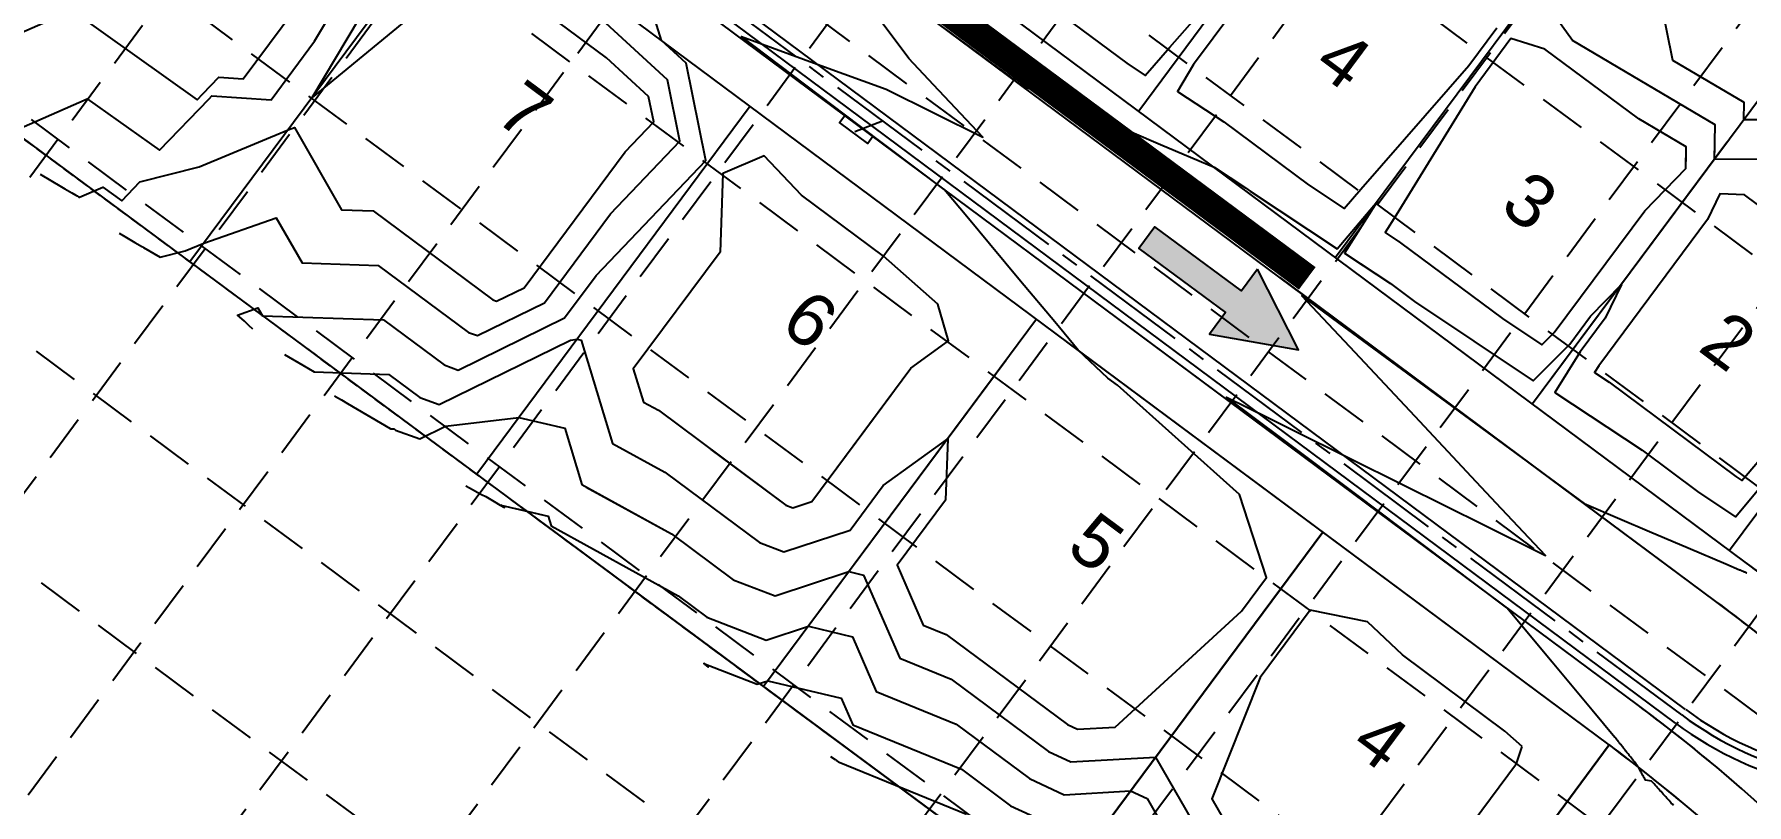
# Model space of a CAD drawing. Header units: feet. Extents: x 2260 to 6199, y 3666 to 7344.
# Drawn here: x 4394.9 to 4883.5, y 4406.5 to 4626.3 of the extents above; entities that cross this region are included whole.
import ezdxf
from ezdxf.enums import TextEntityAlignment as Align

# ---------------------------------------------------------------- set-up
doc = ezdxf.new("R2010")
doc.units = ezdxf.units.FT
doc.header["$LTSCALE"] = 40
doc.header["$MEASUREMENT"] = 0
for name, pattern in [('CENTER2', [1.125, 0.75, -0.125, 0.125, -0.125]), ('HIDDEN', [0.375, 0.25, -0.125]), ('TIGHT', [0.12, 0.08, -0.04])]:
    doc.linetypes.add(name, pattern=pattern)
doc.layers.get('0').update_dxf_attribs({"linetype": 'CONTINUOUS'})
for name, color, linetype in [('CL-STORM', 4, 'CENTER2'), ('CONTROL', 8, 'CONTINUOUS'), ('EOP-PROP', 4, 'CONTINUOUS'), ('EROSION BLANKETS', 84, 'CONTINUOUS'), ('ESMT-LINE', 6, 'TIGHT'), ('FLOW-ARROWS', 253, 'CONTINUOUS'), ('GRID', 254, 'HIDDEN'), ('INLET', 3, 'CONTINUOUS'), ('LOT-NOS', 4, 'CONTINUOUS'), ('lots-line', 4, 'CONTINUOUS'), ('PC', 43, 'CONTINUOUS'), ('POND', 5, 'CONTINUOUS'), ('ST-ROW', 2, 'CONTINUOUS'), ('STORM', 3, 'CONTINUOUS')]:
    doc.layers.add(name, color=color, linetype=linetype)
doc.styles.get("Standard").update_dxf_attribs({"font": 'ARIAL.TTF'})

# ---------------------------------------------------------------- blocks, each defined once
blk = doc.blocks.new('arrow')
blk.add_lwpolyline([(-67.01, -25.36), (-59.33, -25.42), (-59.57, -56.14), (-51.89, -56.2), (-51.65, -25.48), (-43.97, -25.54), (-55.3, -2.41), (-67.01, -25.36)], close=True)
at = {"color": 254}
for points in [[(-43.97, -25.54), (-67.01, -25.36), (-55.3, -2.41), (-67.01, -25.36)], [(-59.57, -56.14), (-51.89, -56.2), (-59.33, -25.42), (-51.65, -25.48)]]:
    blk.add_solid(points, dxfattribs=at)

msp = doc.modelspace()

# ---------------------------------------------------------------- hatches: boundary and pattern name
at = {"layer": 'POND'}
h = msp.add_hatch(dxfattribs=at)
h.set_pattern_fill('ANSI31', color=256, scale=60, style=0)
edge = h.paths.add_edge_path()
edge.add_line((4863.35, 6262.33), (4832.61, 6283.58))
edge.add_line((4832.61, 6283.58), (4828.95, 6094.85))
edge.add_line((4828.95, 6094.85), (4828.26, 6021.94))
edge.add_line((4828.26, 6021.94), (4847.63, 5898.39))
edge.add_line((4847.63, 5898.39), (4848.09, 5787.7))
edge.add_line((4848.09, 5787.7), (4853.68, 5749.38))
edge.add_line((4853.68, 5749.38), (4869.8, 5688.77))
edge.add_line((4869.8, 5688.77), (4874.38, 5637.74))
edge.add_line((4874.38, 5637.74), (4884.84, 5598.23))
edge.add_line((4884.84, 5598.23), (4879.89, 5563.29))
edge.add_line((4879.89, 5563.29), (4875.07, 5535.8))
edge.add_line((4875.07, 5535.8), (4886.83, 5492.93))
edge.add_line((4886.83, 5492.93), (4883.05, 5458.46))
edge.add_line((4883.05, 5458.46), (4889.3, 5416.55))
edge.add_line((4889.3, 5416.55), (4906.43, 5313.8))
edge.add_line((4906.43, 5313.8), (4892, 5244.12))
edge.add_line((4892, 5244.12), (4898.16, 5209.04))
edge.add_line((4898.16, 5209.04), (4893.39, 5196.19))
edge.add_line((4893.39, 5196.19), (4908.41, 5098.29))
edge.add_line((4908.41, 5098.29), (4924.31, 5022.58))
edge.add_line((4924.31, 5022.58), (4923.27, 4983.4))
edge.add_line((4923.27, 4983.4), (4937.52, 4964.85))
edge.add_line((4937.52, 4964.85), (4969.27, 4921.35))
edge.add_line((4969.27, 4921.35), (4967.62, 4860.73))
edge.add_line((4967.62, 4860.73), (4960.16, 4836.43))
edge.add_line((4960.16, 4836.43), (4955.17, 4822.59))
edge.add_line((4955.17, 4822.59), (4971.99, 4795.47))
edge.add_line((4971.99, 4795.47), (4979.84, 4773.67))
edge.add_line((4979.84, 4773.67), (4989.69, 4738.4))
edge.add_line((4989.69, 4738.4), (4988.66, 4699.21))
edge.add_line((4988.66, 4699.21), (4985.5, 4689.56))
edge.add_line((4985.5, 4689.56), (4978.63, 4658.69))
edge.add_line((4978.63, 4658.69), (4976.82, 4640.05))
edge.add_line((4976.82, 4640.05), (4998.82, 4615.76))
edge.add_line((4998.82, 4615.76), (5014.41, 4588.23))
edge.add_line((5014.41, 4588.23), (5041.93, 4510.34))
edge.add_line((5041.93, 4510.34), (5037.43, 4487.52))
edge.add_line((5037.43, 4487.52), (5039.13, 4428.44))
edge.add_line((5039.13, 4428.44), (5050.17, 4396.85))
edge.add_line((5050.17, 4396.85), (5077.99, 4337.7))
edge.add_line((5077.99, 4337.7), (5172.27, 4069.55))
edge.add_line((5172.27, 4069.55), (5191.8, 4095.13))
edge.add_line((5191.8, 4095.13), (5125.44, 4396.17))
edge.add_line((5125.44, 4396.17), (5117.34, 4487.53))
edge.add_line((5117.34, 4487.53), (5073.41, 4643.97))
edge.add_line((5073.41, 4643.97), (5064.9, 4695.71))
edge.add_line((5064.9, 4695.71), (5032.39, 4796.89))
edge.add_line((5032.39, 4796.89), (5027.79, 4859.49))
edge.add_line((5027.79, 4859.49), (5015.99, 4975.61))
edge.add_line((5015.99, 4975.61), (4999.41, 5007.17))
edge.add_line((4999.41, 5007.17), (4995.84, 5066.28))
edge.add_line((4995.84, 5066.28), (4938.69, 5327.03))
edge.add_line((4938.69, 5327.03), (4957.4, 5595.01))
edge.add_line((4957.4, 5595.01), (4940.45, 5946.72))
edge.add_line((4940.45, 5946.72), (4931.05, 6032.46))
edge.add_line((4931.05, 6032.46), (4906.39, 6095.71))
edge.add_line((4906.39, 6095.71), (4865.82, 6172.04))
edge.add_line((4865.82, 6172.04), (4864.54, 6247.04))

# ---------------------------------------------------------------- linework, layer by layer
at = {"layer": 'CL-STORM', "color": 7}
for p, q in [((4864.9, 4432.17), (3599.76, 5372.55)), ((4628.97, 4598.56), (4636.92, 4601.62))]:
    msp.add_line(p, q, dxfattribs=at)
msp.add_arc((4924.56, 4512.42), 100, 233.3765, 281.4581, dxfattribs=at)
at = {"layer": 'EOP-PROP', "color": 7}
for p, q in [((4852.61, 4434.83), (3786.89, 5226.97)), ((4874.68, 4464.52), (4419.78, 4802.65)), ((4874.68, 4464.52), (4750.33, 4556.95)), ((4852.61, 4434.83), (4706.23, 4543.63))]:
    msp.add_line(p, q, dxfattribs=at)
for radius, start in [(518.5, 20.2312), (518.5, 50.4222), (481.5, 17.5517), (481.5, 50.1982)]:
    msp.add_arc((4565.37, 4048.39), radius, start, 53.3765, dxfattribs=at)
at = {"layer": 'EROSION BLANKETS', "const_width": 8}
msp.add_lwpolyline([(4429.14, 4800.7), (4758.08, 4556.68)], dxfattribs=at)
at = {"layer": 'ESMT-LINE', "color": 7}
for p, q in [((4788.02, 4303.35), (3699.2, 5109.17)), ((4995.37, 4149.89), (4533.75, 4491.53))]:
    msp.add_line(p, q, dxfattribs=at)
at = {"layer": 'FLOW-ARROWS', "color": 7}
for points in [[(4494.46, 4632.72, 0, 1.67, 0), (4491.48, 4628.71, 0, 0, 0), (4483.18, 4617.57, 0, 0, 0)], [(4791.73, 4595.84, 0, 1.67, 0), (4794.79, 4599.78, 0, 0, 0), (4801.6, 4608.54, 0, 0, 0)], [(4887.59, 4605.16, 0, 1.67, 0), (4884.61, 4601.15, 0, 0, 0), (4877.99, 4592.26, 0, 0, 0)], [(4449.17, 4571.72, 0, 1.67, 0), (4452.16, 4575.73, 0, 0, 0), (4460.46, 4586.88, 0, 0, 0)], [(4564.03, 4556.41, 0, 1.67, 0), (4567.01, 4560.42, 0, 0, 0), (4575.31, 4571.57, 0, 0, 0)], [(4848.47, 4555.27, 0, 1.67, 0), (4851.54, 4559.21, 0, 0, 0), (4858.34, 4567.97, 0, 0, 0)], [(4848.47, 4555.27, 0, 1.67, 0), (4851.54, 4559.21, 0, 0, 0), (4858.34, 4567.97, 0, 0, 0)], [(4529.6, 4510, 0, 1.67, 0), (4532.59, 4514.01, 0, 0, 0), (4540.89, 4525.16, 0, 0, 0)], [(4648.32, 4498.78, 0, 1.67, 0), (4651.3, 4502.79, 0, 0, 0), (4659.6, 4513.93, 0, 0, 0)], [(4648.32, 4498.78, 0, 1.67, 0), (4651.3, 4502.79, 0, 0, 0), (4659.6, 4513.93, 0, 0, 0)], [(4611.89, 4448.29, 0, 1.67, 0), (4614.87, 4452.3, 0, 0, 0), (4623.17, 4463.45, 0, 0, 0)], [(4611.89, 4448.29, 0, 1.67, 0), (4614.87, 4452.3, 0, 0, 0), (4623.17, 4463.45, 0, 0, 0)], [(4728.45, 4434.69, 0, 1.67, 0), (4731.44, 4438.71, 0, 0, 0), (4739.74, 4449.85, 0, 0, 0)], [(4728.45, 4434.69, 0, 1.67, 0), (4731.44, 4438.71, 0, 0, 0), (4739.74, 4449.85, 0, 0, 0)]]:
    msp.add_lwpolyline(points, format="xyseb", dxfattribs=at)
at = {"layer": 'GRID', "linetype": 'HIDDEN', "ltscale": 1.35}
for p, q in [((2710.53, 6175.43), (5312.96, 4246.26)), ((2679.42, 6133.46), (5281.85, 4204.29)), ((2648.3, 6091.49), (5250.73, 4162.31)), ((2617.18, 6049.51), (5219.62, 4120.34)), ((2586.07, 6007.54), (5188.5, 4078.36)), ((2555.76, 5964.68), (5158.19, 4035.51)), ((2524.64, 5922.7), (5127.07, 3993.53)), ((5366.43, 5897.69), (4277.24, 4428.39)), ((2493.53, 5880.73), (5095.96, 3951.56)), ((5408.4, 5866.57), (4319.22, 4397.27)), ((5450.38, 5835.46), (4361.19, 4366.16)), ((5492.35, 5804.34), (4403.17, 4335.04)), ((5534.33, 5773.23), (4445.14, 4303.92)), ((5576.3, 5742.11), (4487.11, 4272.81)), ((5618.28, 5710.99), (4529.09, 4241.69)), ((5660.25, 5679.88), (4571.06, 4210.58)), ((5702.22, 5648.76), (4613.04, 4179.46)), ((5744.2, 5617.65), (4655.01, 4148.35))]:
    msp.add_line(p, q, dxfattribs=at)
at = {"layer": 'INLET', "color": 7}
msp.add_lwpolyline([(4634.18, 4597.18), (4632.69, 4595.18), (4624.66, 4601.14), (4626.15, 4603.15)], close=True, dxfattribs=at)
msp.add_lwpolyline([(4634.18, 4597.18), (4632.69, 4595.18), (4624.66, 4601.14), (4626.15, 4603.15)], close=True, dxfattribs=at)
at = {"layer": 'lots-line', "color": 7}
for p, q in [((4788.02, 4303.35), (3699.2, 5109.17)), ((4778.6, 4696.67), (4710, 4604.37)), ((4517.45, 4666.51), (4439.33, 4561.41)), ((4834.78, 4654.91), (4766.18, 4562.62)), ((4890.96, 4613.15), (4822.36, 4520.86)), ((4599.15, 4605.78), (4521.16, 4500.85)), ((4973, 4606.18), (4878.54, 4479.1)), ((4973, 4606.18), (4878.54, 4479.1)), ((4877.81, 4595.46), (4822.36, 4520.86)), ((4680.85, 4545.05), (4602.98, 4440.29)), ((4672.15, 4533.34), (4602.98, 4440.29)), ((4533.75, 4491.53), (4962.71, 4174.06)), ((4762.55, 4484.32), (4684.81, 4379.73)), ((4684.81, 4379.73), (4762.55, 4484.32)), ((4844.25, 4423.59), (4766.64, 4319.17)), ((4766.64, 4319.17), (4844.25, 4423.59))]:
    msp.add_line(p, q, dxfattribs=at)
at = {"layer": 'PC', "color": 43, "flags": 128}
for points, elevation in [([(4361.77, 4614.01), (4405.64, 4633.09), (4441.41, 4607.66), (4442.99, 4609.31), (4447.56, 4614.04), (4454.53, 4613.59), (4480.69, 4648.78), (4489.01, 4662.72), (4488.39, 4668.65), (4477.56, 4678.86), (4449.71, 4699.56), (4440.98, 4708.63), (4434.9, 4702.94), (4388.02, 4663.03), (4410.1, 4703.26), (4418.77, 4714.93), (4417.29, 4735.62), (4391.05, 4760.46)], 552), ([(4384.78, 4596.91), (4410.05, 4607.9), (4430.65, 4593.25), (4444.82, 4607.93), (4445.59, 4608.73), (4462.53, 4607.65), (4474.92, 4624.32), (4495.12, 4658.18)], 551), ([(4688.67, 4631.36), (4706.61, 4618.03), (4711.81, 4614.59), (4718.92, 4622.66), (4748.77, 4656.54)], 548), ([(4515.91, 4642.73), (4474.2, 4608.32), (4501.24, 4653.64)], 550), ([(4890.58, 4601.89), (4882.61, 4601.92), (4882.7, 4606.83), (4862.36, 4618.83), (4857.19, 4644.36)], 546), ([(4396.61, 4586.43), (4402.73, 4582.8), (4403.64, 4582.26), (4405.65, 4581.08), (4406.78, 4580.4), (4407.13, 4580.19), (4407.69, 4579.86), (4407.76, 4579.82), (4407.79, 4579.81), (4407.79, 4579.81), (4414.46, 4582.71), (4419.9, 4578.84), (4425.09, 4584.22), (4442, 4588.54), (4467.32, 4599.07), (4469.2, 4599.73), (4482.61, 4576.26), (4491.57, 4575.96), (4525.78, 4550.53), (4526.81, 4550.16), (4534.68, 4554.02), (4563.51, 4592.81), (4571.63, 4601.31), (4570.19, 4608.52), (4558.14, 4619.64), (4531.38, 4639.53)], 550), ([(4419.15, 4569.6), (4420.78, 4568.64), (4423.61, 4566.96), (4425.82, 4565.65), (4426.09, 4565.5), (4430.8, 4562.7), (4437.98, 4564.54), (4443.29, 4566.74), (4463.96, 4573.99), (4471.31, 4561.13), (4493.08, 4560.4), (4518.84, 4541.25), (4521.35, 4540.35), (4540.45, 4549.73), (4559.34, 4575.14), (4579.05, 4595.8), (4575.55, 4613.3), (4546.31, 4640.29)], 549), ([(4742.15, 4639.9), (4725.63, 4617.67), (4721.03, 4609.95), (4734.29, 4601.32), (4758.44, 4583.36), (4768.65, 4576.59), (4773.39, 4582.18), (4804.16, 4617.45), (4812.12, 4628.15)], 548), ([(4890.21, 4590.64), (4874.26, 4590.68), (4874.44, 4600.51), (4833.77, 4624.51), (4823.18, 4639.31)], 547), ([(4457.27, 4542.22), (4456.12, 4543.29), (4455.43, 4543.93), (4454.86, 4544.46), (4454.14, 4545.13), (4452.95, 4546.24), (4458.73, 4548.26), (4460.02, 4546), (4494.59, 4544.85), (4511.9, 4531.98), (4515.89, 4530.54), (4546.23, 4545.43), (4555.18, 4557.47), (4586.48, 4590.28), (4580.91, 4618.07), (4573.9, 4624.55), (4571.57, 4631.83)], 548), ([(4466.32, 4534.96), (4471.52, 4531.92), (4474.8, 4530), (4474.8, 4530), (4496.1, 4529.29), (4504.96, 4522.71), (4510.43, 4520.73), (4547.86, 4539.11), (4549.77, 4539.34), (4550.95, 4539.06), (4559.93, 4509.63), (4574.86, 4501.42), (4601.82, 4481.38), (4608.79, 4478.68), (4627.66, 4484.91), (4637.08, 4497.58), (4655.5, 4510.94), (4654.89, 4493.42), (4641.12, 4474.9), (4648.54, 4457.8), (4655.07, 4455.14), (4689.7, 4429.4), (4692.53, 4428.09), (4703.28, 4428.7), (4739.31, 4461.73), (4746.46, 4471.36), (4738.76, 4495.07), (4703.96, 4526.18), (4701.23, 4528.21), (4692.71, 4536.23), (4686.03, 4544.25), (4676.32, 4555.9), (4667.46, 4566.53), (4661.47, 4573.72), (4654.51, 4582.07), (4630.25, 4600.29), (4615.06, 4611.78), (4596.72, 4625.65), (4619.27, 4617.44), (4637.94, 4610.63), (4665.55, 4596.92), (4651.49, 4611.9), (4644.46, 4619.4), (4632.56, 4635.32)], 547), ([(4652.15, 4629.74), (4660.29, 4623.75), (4676.59, 4611.76), (4695.2, 4603.84), (4699.83, 4601.87), (4716.24, 4594.89), (4731.49, 4588.4), (4740.48, 4582.54), (4741.82, 4581.55), (4766.62, 4565.1), (4778.11, 4578.67), (4768.69, 4563.89), (4781.85, 4555.21), (4788.7, 4550.13), (4822.5, 4527.51), (4832.95, 4537.9), (4838.92, 4545.93), (4847.71, 4554.97), (4843.05, 4545.35), (4835.89, 4535.71), (4828.75, 4524.09), (4853.62, 4507.65), (4869.77, 4495.64), (4880.23, 4488.63), (4887.51, 4497.35)], 547), ([(4805.97, 4611.36), (4783.46, 4574.69), (4780.32, 4569.76), (4784.71, 4566.87), (4813.74, 4545.29), (4825.01, 4537.75), (4828.49, 4541.22), (4854.34, 4575.99), (4866.07, 4588.05), (4866.18, 4594.19), (4852.63, 4602.19), (4825.87, 4622.08), (4816.19, 4625.12), (4805.97, 4611.36)], 548), ([(4890.21, 4590.64), (4874.26, 4590.68), (4874.33, 4594.41)], 547), ([(4613.77, 4580.39), (4603.11, 4591.67), (4591.38, 4586.64), (4590.6, 4564.21), (4565.82, 4530.87), (4568.7, 4521.41), (4572.97, 4519.06), (4609.34, 4492.03), (4611.32, 4491.26), (4616.72, 4493.04), (4644.97, 4531.06), (4655.69, 4538.83), (4652.7, 4549.3), (4637.15, 4563.02), (4613.77, 4580.39)], 548), ([(4784.22, 4567.19), (4784.71, 4566.87), (4813.74, 4545.29), (4825.01, 4537.75), (4828.49, 4541.22), (4854.34, 4575.99), (4866.07, 4588.05), (4866.14, 4591.94)], 548), ([(4872.26, 4573.47), (4841.24, 4531.74), (4840.05, 4529.8), (4844.2, 4527.06), (4880.33, 4500.2), (4882.07, 4499.03), (4883.29, 4500.49), (4890.41, 4508.79), (4919.69, 4548.18), (4919.77, 4550.54), (4906.92, 4562.66), (4882.84, 4580.56), (4875.81, 4580.8), (4872.26, 4573.47)], 548), ([(4872.26, 4573.47), (4841.24, 4531.74), (4840.05, 4529.8), (4844.2, 4527.06), (4880.33, 4500.2), (4882.07, 4499.03), (4883.29, 4500.49), (4890.41, 4508.79), (4919.69, 4548.18), (4919.77, 4550.54), (4906.92, 4562.66), (4882.84, 4580.56), (4875.81, 4580.8), (4872.26, 4573.47)], 548), ([(4770.13, 4562.94), (4781.85, 4555.21), (4788.7, 4550.13), (4822.5, 4527.51), (4832.95, 4537.9), (4838.92, 4545.93), (4847.71, 4554.97), (4843.05, 4545.35), (4835.89, 4535.71), (4828.75, 4524.09), (4853.62, 4507.65), (4869.77, 4495.64), (4880.23, 4488.63), (4887.51, 4497.35)], 547), ([(4862.55, 4406.33), (4862.24, 4406.68), (4861.94, 4407.02), (4861.63, 4407.36), (4861.32, 4407.71), (4861.01, 4408.06), (4860.7, 4408.41), (4860.38, 4408.76), (4860.29, 4408.86), (4859.97, 4409.22), (4859.65, 4409.57), (4859.33, 4409.93), (4859, 4410.29), (4858.68, 4410.65), (4858.35, 4411.01), (4858.02, 4411.38), (4857.68, 4411.74), (4857.35, 4412.11), (4857.01, 4412.48), (4856.66, 4412.85), (4856.32, 4413.23), (4854.55, 4413.57), (4854.38, 4413.9), (4854.2, 4414.23), (4854.02, 4414.57), (4853.84, 4414.92), (4853.65, 4415.26), (4853.46, 4415.62), (4853.27, 4415.98), (4853.07, 4416.34), (4852.87, 4416.71), (4852.67, 4417.09), (4852.57, 4417.26), (4852.41, 4417.48), (4852.41, 4417.48), (4852.4, 4417.48), (4852.1, 4417.87), (4851.8, 4418.26), (4851.79, 4418.27), (4851.79, 4418.28), (4851.49, 4418.67), (4851.19, 4419.05), (4851.18, 4419.06), (4851.16, 4419.08), (4850.87, 4419.46), (4850.85, 4419.48), (4850.56, 4419.85), (4850.27, 4420.22), (4850.25, 4420.25), (4849.96, 4420.61), (4849.94, 4420.65), (4849.91, 4420.68), (4849.63, 4421.04), (4849.35, 4421.4), (4849.32, 4421.44), (4849.29, 4421.47), (4849.01, 4421.83), (4848.73, 4422.18), (4848.69, 4422.22), (4848.66, 4422.27), (4848.38, 4422.62), (4848.34, 4422.67), (4848.07, 4423.01), (4848.02, 4423.06), (4847.75, 4423.4), (4847.49, 4423.74), (4847.44, 4423.8), (4847.39, 4423.86), (4847.12, 4424.19), (4846.86, 4424.52), (4846.81, 4424.58), (4846.55, 4424.91), (4846.49, 4424.98), (4846.44, 4425.05), (4846.18, 4425.37), (4845.93, 4425.68), (4845.86, 4425.75), (4845.86, 4425.76), (4839.38, 4433.54), (4827.98, 4447.22), (4815.03, 4462.76), (4798.86, 4474.9), (4790.77, 4480.98), (4772.2, 4494.92), (4750.79, 4511.01), (4735.07, 4522.81), (4747, 4516.89), (4752.96, 4513.93), (4770.85, 4505.04), (4798.46, 4491.32), (4807.66, 4486.75), (4826.07, 4477.61), (4812, 4492.59), (4804.97, 4500.09), (4788.83, 4517.29), (4770.21, 4537.14), (4765.66, 4541.99), (4756.55, 4551.71), (4767.1, 4543.94), (4772.38, 4540.06), (4788.22, 4528.41), (4812.66, 4510.43), (4837.1, 4492.45), (4847.24, 4488.14), (4855.71, 4484.53), (4866.72, 4479.85), (4877.52, 4475.25), (4881.42, 4473.59), (4881.42, 4473.59), (4881.44, 4473.58), (4881.47, 4473.57), (4881.57, 4473.53), (4881.68, 4473.48), (4881.7, 4473.47), (4881.81, 4473.42), (4881.83, 4473.41), (4881.85, 4473.4), (4881.96, 4473.35), (4882.07, 4473.31), (4882.09, 4473.3), (4882.11, 4473.29), (4882.22, 4473.24), (4882.33, 4473.19), (4882.35, 4473.18), (4882.46, 4473.13), (4882.48, 4473.12), (4882.59, 4473.08), (4882.61, 4473.07), (4882.72, 4473.02), (4882.74, 4473.01), (4882.76, 4473), (4882.87, 4472.95), (4882.89, 4472.94), (4883, 4472.89), (4883.1, 4472.85), (4883.13, 4472.84), (4883.15, 4472.83), (4883.26, 4472.78), (4883.36, 4472.73), (4883.38, 4472.72), (4883.49, 4472.67)], 546), ([(4862.55, 4406.33), (4862.24, 4406.68), (4861.94, 4407.02), (4861.63, 4407.36), (4861.32, 4407.71), (4861.01, 4408.06), (4860.7, 4408.41), (4860.38, 4408.76), (4860.29, 4408.86), (4859.97, 4409.22), (4859.65, 4409.57), (4859.33, 4409.93), (4859, 4410.29), (4858.68, 4410.65), (4858.35, 4411.01), (4858.02, 4411.38), (4857.68, 4411.74), (4857.35, 4412.11), (4857.01, 4412.48), (4856.66, 4412.85), (4856.32, 4413.23), (4854.55, 4413.57), (4854.38, 4413.9), (4854.2, 4414.23), (4854.02, 4414.57), (4853.84, 4414.92), (4853.65, 4415.26), (4853.46, 4415.62), (4853.27, 4415.98), (4853.07, 4416.34), (4852.87, 4416.71), (4852.67, 4417.09), (4852.57, 4417.26), (4852.41, 4417.48), (4852.41, 4417.48), (4852.4, 4417.48), (4852.1, 4417.87), (4851.8, 4418.26), (4851.79, 4418.27), (4851.79, 4418.28), (4851.49, 4418.67), (4851.19, 4419.05), (4851.18, 4419.06), (4851.16, 4419.08), (4850.87, 4419.46), (4850.85, 4419.48), (4850.56, 4419.85), (4850.27, 4420.22), (4850.25, 4420.25), (4849.96, 4420.61), (4849.94, 4420.65), (4849.91, 4420.68), (4849.63, 4421.04), (4849.35, 4421.4), (4849.32, 4421.44), (4849.29, 4421.47), (4849.01, 4421.83), (4848.73, 4422.18), (4848.69, 4422.22), (4848.66, 4422.27), (4848.38, 4422.62), (4848.34, 4422.67), (4848.07, 4423.01), (4848.02, 4423.06), (4847.75, 4423.4), (4847.49, 4423.74), (4847.44, 4423.8), (4847.39, 4423.86), (4847.12, 4424.19), (4846.86, 4424.52), (4846.81, 4424.58), (4846.55, 4424.91), (4846.49, 4424.98), (4846.44, 4425.05), (4846.18, 4425.37), (4845.93, 4425.68), (4845.86, 4425.75), (4845.86, 4425.76), (4839.38, 4433.54), (4827.98, 4447.22), (4815.03, 4462.76), (4798.86, 4474.9), (4790.77, 4480.98), (4772.2, 4494.92), (4750.79, 4511.01), (4735.07, 4522.81), (4747, 4516.89), (4752.96, 4513.93), (4770.85, 4505.04), (4798.46, 4491.32), (4807.66, 4486.75), (4826.07, 4477.61), (4812, 4492.59), (4804.97, 4500.09), (4788.83, 4517.29), (4770.21, 4537.14), (4765.66, 4541.99), (4756.55, 4551.71), (4767.1, 4543.94), (4772.38, 4540.06), (4788.22, 4528.41), (4812.66, 4510.43), (4837.1, 4492.45), (4847.24, 4488.14), (4855.71, 4484.53), (4866.72, 4479.85), (4877.52, 4475.25), (4881.42, 4473.59), (4881.42, 4473.59), (4881.44, 4473.58), (4881.47, 4473.57), (4881.57, 4473.53), (4881.68, 4473.48), (4881.7, 4473.47), (4881.81, 4473.42), (4881.83, 4473.41), (4881.85, 4473.4), (4881.96, 4473.35), (4882.07, 4473.31), (4882.09, 4473.3), (4882.11, 4473.29), (4882.22, 4473.24), (4882.33, 4473.19), (4882.35, 4473.18), (4882.46, 4473.13), (4882.48, 4473.12), (4882.59, 4473.08), (4882.61, 4473.07), (4882.72, 4473.02), (4882.74, 4473.01), (4882.76, 4473), (4882.87, 4472.95), (4882.89, 4472.94), (4883, 4472.89), (4883.1, 4472.85), (4883.13, 4472.84), (4883.15, 4472.83), (4883.26, 4472.78), (4883.36, 4472.73), (4883.38, 4472.72), (4883.49, 4472.67)], 546), ([(4571.9, 4503.05), (4574.86, 4501.42), (4601.82, 4481.38), (4608.79, 4478.68), (4627.66, 4484.91), (4637.08, 4497.58), (4655.5, 4510.94), (4654.89, 4493.42), (4641.12, 4474.9), (4648.54, 4457.8), (4655.07, 4455.14), (4689.7, 4429.4), (4692.53, 4428.09), (4703.28, 4428.7), (4739.31, 4461.73), (4746.46, 4471.36), (4738.76, 4495.07), (4703.96, 4526.18), (4701.23, 4528.21), (4692.71, 4536.23), (4690.5, 4538.88)], 547), ([(4480.62, 4523.14), (4480.74, 4523.06), (4480.86, 4523), (4482.53, 4522.02), (4484.3, 4520.98), (4496.49, 4513.85), (4496.64, 4513.76), (4497.61, 4513.73), (4498.02, 4513.43), (4504.97, 4510.93), (4512.26, 4514.5), (4533.18, 4517.03), (4546.24, 4513.96), (4551.16, 4497.85), (4576.76, 4483.78), (4594.31, 4470.73), (4606.25, 4466.09), (4627.34, 4473.06), (4631.53, 4472.05), (4641.83, 4448.32), (4656.52, 4442.32), (4684.27, 4421.69), (4690.65, 4418.74), (4714.83, 4420.11), (4728.84, 4395.65)], 546), ([(4587.97, 4507.91), (4609.34, 4492.03), (4611.32, 4491.26), (4616.72, 4493.04), (4639.29, 4523.41)], 548), ([(4518.06, 4497.48), (4519.12, 4496.91), (4522.34, 4495.15), (4522.48, 4495.08), (4523.79, 4494.46), (4526.11, 4493.04), (4527.88, 4492.04), (4529.07, 4491.35), (4528.07, 4492.03), (4541.53, 4488.87), (4542.38, 4486.07), (4578.65, 4466.14), (4586.8, 4460.08), (4603.71, 4453.51), (4615.77, 4457.49), (4628.32, 4454.47), (4635.11, 4438.83), (4657.96, 4429.5), (4678.84, 4413.99), (4688.76, 4409.39), (4707.66, 4410.47), (4712.4, 4408.34), (4723.63, 4388.73)], 545), ([(4552.4, 4497.16), (4576.76, 4483.78), (4594.31, 4470.73), (4606.25, 4466.09), (4627.34, 4473.06), (4631.53, 4472.05), (4641.83, 4448.32), (4656.52, 4442.32), (4684.27, 4421.69), (4690.65, 4418.74), (4714.83, 4420.11), (4728.84, 4395.65)], 546), ([(4532.19, 4491.06), (4541.53, 4488.87), (4542.38, 4486.07), (4578.65, 4466.14), (4586.8, 4460.08), (4603.71, 4453.51), (4615.77, 4457.49), (4628.32, 4454.47), (4635.11, 4438.83), (4657.96, 4429.5), (4678.84, 4413.99), (4688.76, 4409.39), (4707.66, 4410.47), (4712.4, 4408.34), (4723.63, 4388.73)], 545), ([(4819.43, 4423.13), (4814.49, 4427.54), (4785.23, 4449.29), (4775.22, 4458.69), (4758.94, 4462.09), (4744.62, 4442.83), (4730.82, 4408.23), (4734.05, 4402.58), (4735.9, 4401.62), (4774.37, 4373.02), (4775.28, 4372.53), (4778.65, 4371.51), (4792.72, 4384.65), (4817.77, 4418.35), (4819.43, 4423.13)], 547), ([(4819.43, 4423.13), (4814.49, 4427.54), (4785.23, 4449.29), (4775.22, 4458.69), (4758.94, 4462.09), (4744.62, 4442.83), (4730.82, 4408.23), (4734.05, 4402.58), (4735.9, 4401.62), (4774.37, 4373.02), (4775.28, 4372.53), (4778.65, 4371.51), (4792.72, 4384.65), (4817.77, 4418.35), (4819.43, 4423.13)], 547), ([(4587.33, 4445.75), (4587.23, 4445.83), (4586.83, 4446.15), (4586.31, 4446.56), (4586.14, 4446.7), (4585.97, 4446.84), (4601.17, 4440.92), (4604.2, 4441.92), (4625.12, 4436.9), (4628.4, 4429.34), (4659.41, 4416.69), (4673.41, 4406.28)], 544), ([(4587.33, 4445.75), (4587.23, 4445.83), (4586.83, 4446.15), (4586.31, 4446.56), (4586.14, 4446.7), (4585.97, 4446.84), (4601.17, 4440.92), (4604.2, 4441.92), (4625.12, 4436.9), (4628.4, 4429.34), (4659.41, 4416.69), (4673.41, 4406.28), (4686.88, 4400.04), (4700.49, 4400.82), (4709.96, 4396.56), (4718.42, 4381.8), (4738.77, 4371.16), (4760.65, 4354.89), (4770.62, 4349.43), (4785.74, 4344.87), (4790.96, 4341.44), (4802.32, 4324.17), (4803.12, 4323.64)], 544), ([(4622.08, 4420.28), (4623.42, 4419.41), (4623.69, 4419.24), (4623.85, 4419.14), (4623.9, 4419.11), (4623.95, 4419.08), (4624.03, 4419.02), (4624.05, 4419.01), (4624.06, 4419), (4624.16, 4418.94), (4624.2, 4418.91), (4624.26, 4418.87), (4624.35, 4418.82), (4624.55, 4418.68), (4660.85, 4403.87)], 543), ([(4622.08, 4420.28), (4623.42, 4419.41), (4623.69, 4419.24), (4623.85, 4419.14), (4623.9, 4419.11), (4623.95, 4419.08), (4624.03, 4419.02), (4624.05, 4419.01), (4624.06, 4419), (4624.16, 4418.94), (4624.2, 4418.91), (4624.26, 4418.87), (4624.35, 4418.82), (4624.55, 4418.68), (4660.85, 4403.87)], 543)]:
    msp.add_lwpolyline(points, dxfattribs=dict(at, elevation=elevation))
at = {"layer": 'ST-ROW', "color": 7}
for p, q in [((4844.25, 4423.59), (3778.54, 5215.74)), ((4883.03, 4475.76), (4423.32, 4817.46)), ((4883.03, 4475.76), (4767.01, 4561.99)), ((4844.25, 4423.59), (4689.54, 4538.59))]:
    msp.add_line(p, q, dxfattribs=at)
for radius, start in [(532.5, 33.9933), (532.5, 50.4989), (467.5, 17.5517), (467.5, 50.1041)]:
    msp.add_arc((4565.37, 4048.39), radius, start, 53.3765, dxfattribs=at)
at = {"layer": 'STORM', "color": 7}
for p, q in [((4866.03, 4433.69), (4422.16, 4763.62)), ((4863.15, 4429.81), (4419.28, 4759.74))]:
    msp.add_line(p, q, dxfattribs=at)
for radius in [97.58, 102.42]:
    msp.add_arc((4924.25, 4512.01), radius, 233.3765, 281.4581, dxfattribs=at)

# ---------------------------------------------------------------- block references
at = {"layer": 'CONTROL', "rotation": 233.9419776378437}
msp.add_blockref('arrow', (4724.94, 4490.22), dxfattribs=at)

# ---------------------------------------------------------------- texts
at = {"layer": 'LOT-NOS', "color": 7}
for s, p in [('4', (4768.51, 4619.1)), ('7', (4534.94, 4604.6)), ('3', (4821.72, 4578.84)), ('6', (4616.34, 4544.98)), ('2', (4878.27, 4538.89)), ('5', (4698.01, 4481.42)), ('5', (4698.01, 4481.42)), ('4', (4779.1, 4425.01)), ('4', (4779.1, 4425.01))]:
    msp.add_text(s, height=15, rotation=323.3354, dxfattribs=at).set_placement(p, align=Align.MIDDLE_CENTER)

doc.saveas('drawing.dxf')
